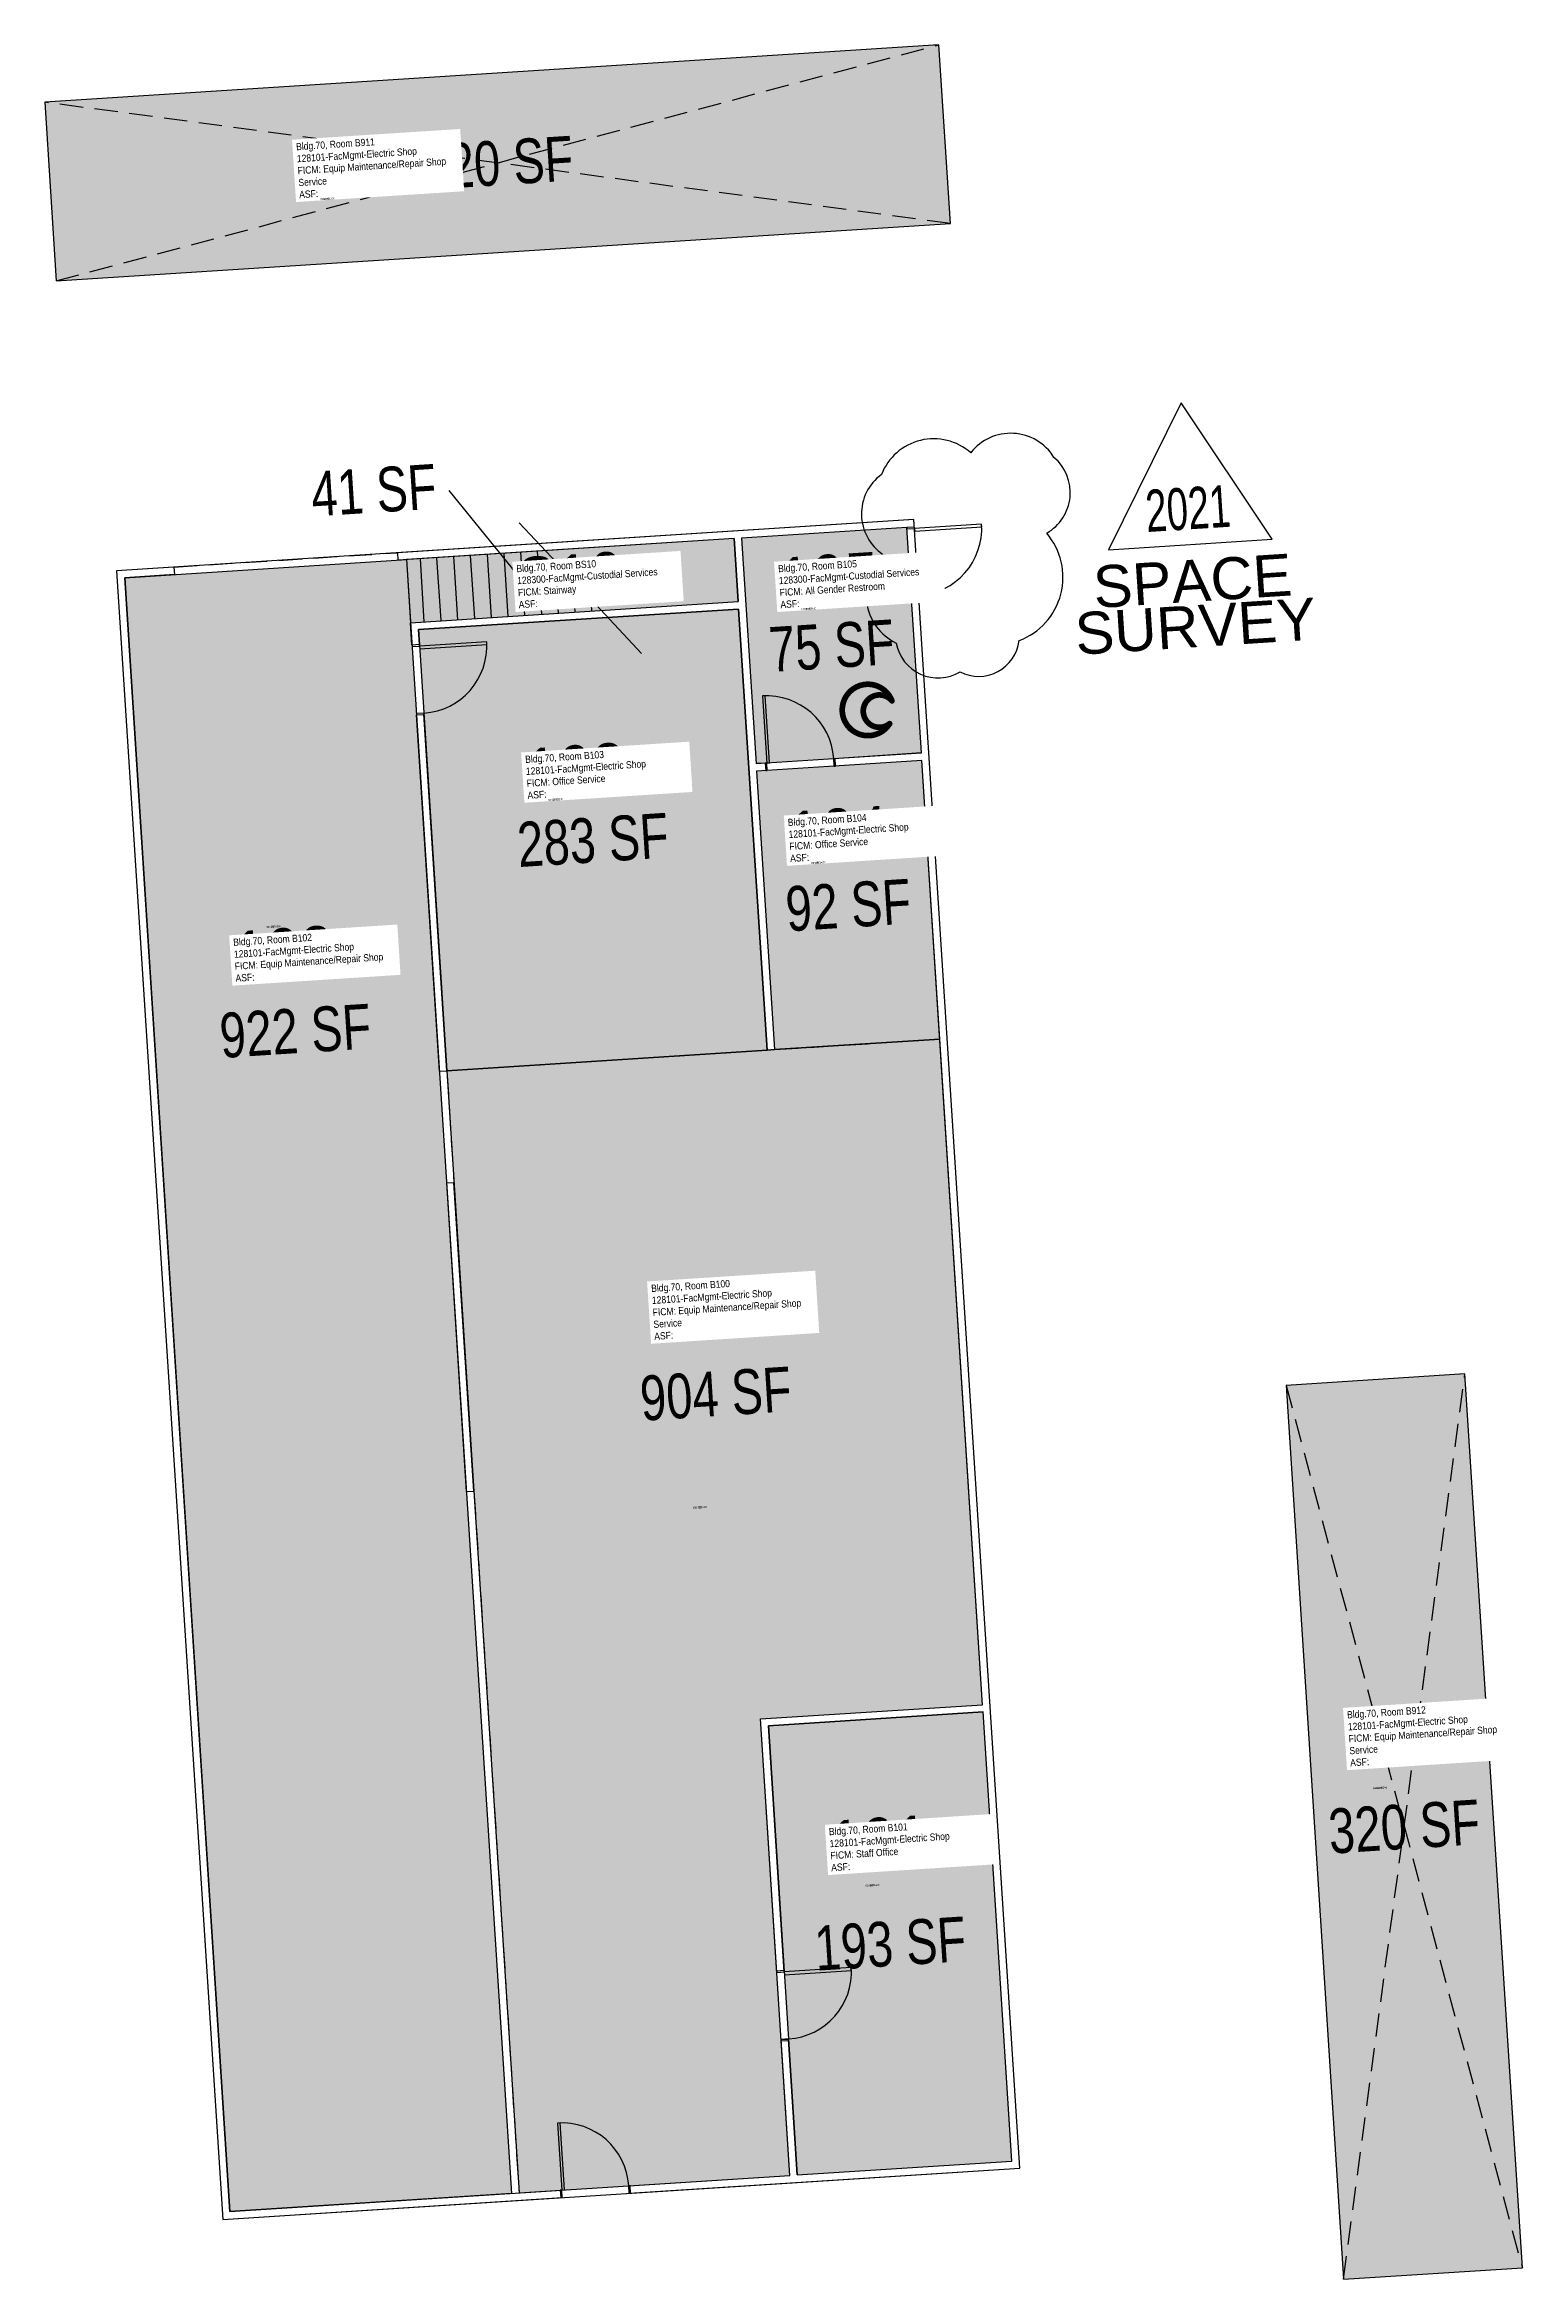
# Model space of a CAD drawing. Header units: inches. Extents: x 69213261 to 69215205, y 27688344 to 27690636.
# Drawn here: x 69213812 to 69214603, y 27689439 to 27690636 of the extents above; entities that cross this region are included whole.
import ezdxf
from ezdxf.enums import TextEntityAlignment as Align

# ---------------------------------------------------------------- set-up
doc = ezdxf.new("R2010")
doc.units = ezdxf.units.IN
doc.header["$LTSCALE"] = 50
doc.header["$MEASUREMENT"] = 0
doc.linetypes.add('DASHED2', pattern=[0.375, 0.25, -0.125])
doc.layers.get('0').update_dxf_attribs({"linetype": 'CONTINUOUS'})
for name, color, linetype in [('A-DOOR', 2, 'CONTINUOUS'), ('A-FLOR', 3, 'CONTINUOUS'), ('A-GLAZ', 1, 'CONTINUOUS'), ('A-IDEN-ICON', 4, 'CONTINUOUS'), ('A-IDEN-RNUM', 7, 'CONTINUOUS'), ('A-IDEN-SNUM', 4, 'CONTINUOUS'), ('A-IDEN-VNUM', 4, 'CONTINUOUS'), ('A-WALL', 5, 'CONTINUOUS'), ('AREA-ASSIGN', 7, 'CONTINUOUS'), ('AREA-GROSS', 1, 'CONTINUOUS'), ('AREA-TEXT', 3, 'CONTINUOUS'), ('Rooms-Category-Color', 7, 'CONTINUOUS'), ('Rooms-College-Color', 7, 'CONTINUOUS'), ('Rooms-Department-Color', 7, 'CONTINUOUS'), ('Rooms-Division-Color', 7, 'CONTINUOUS'), ('Rooms-Information', 7, 'CONTINUOUS')]:
    doc.layers.add(name, color=color, linetype=linetype)
doc.layers.add('A-REV', color=1, linetype='CONTINUOUS', true_color=0xff0000)
doc.styles.add('Arial', font='arial.ttf')
doc.styles.add('CP_AREA', font='arial.ttf', dxfattribs={"height": 15})
doc.styles.add('CP_ROOMVNUMBER', font='arial.ttf', dxfattribs={"width": 0.85, "height": 0.075})
doc.styles.add('ROOMSNUMBER', font='txt', dxfattribs={"height": 1})

# ---------------------------------------------------------------- blocks, each defined once
blk = doc.blocks.new('CPBATH')
at = {"const_width": 0.0127}
for points in [[(0.0571, 0.0168, 0.861492), (-0.0551, 0, 1)], [(-0.0551, 0, 0.726902), (0.0487, -0.0337, 1)], [(0.0571, 0.0168, 0.729002), (-0.0084, -0.0042, 1)], [(-0.0084, -0.0042, 0.609468), (0.0487, -0.0337, 1)]]:
    blk.add_lwpolyline(points, format="xyb", dxfattribs=at)
at = {"const_width": 0.00637}
for points in [[(0.0544, 0.0152, 1), (0.0599, 0.0184, 1)], [(0.0459, -0.0353, 1), (0.0515, -0.0321, 1)]]:
    blk.add_lwpolyline(points, format="xyb", close=True, dxfattribs=at)
blk = doc.blocks.new('*U3')
at = {"layer": 'A-DOOR'}
blk.add_lwpolyline([(1.5, 0), (1.5, 36), (0, 36), (0, 0)], close=True, dxfattribs=at)
blk.add_arc((0, 0), 36, 0, 90, dxfattribs=at)
at = {"layer": 'A-WALL'}
for points in [[(-0.75, -4), (0, -4), (0, 0), (-0.75, 0)], [(36, -4), (36.75, -4), (36.75, 0), (36, 0)]]:
    blk.add_lwpolyline(points, close=True, dxfattribs=at)
blk = doc.blocks.new('Space Revision')
at = {"layer": 'A-REV', "transparency": 16777216}
blk.add_lwpolyline([(0, 2.538), (-1.465, 0), (1.465, 0)], close=True, dxfattribs=at)
at = {"layer": 'A-REV', "transparency": 16777216, "insert": (0, -0.274), "char_height": 0.75, "attachment_point": 2, "line_spacing_factor": 0.65, "style": 'Arial'}
blk.add_mtext_dynamic_manual_height_columns('SPACE\\PSURVEY', width=1.2391, gutter_width=0.0182, heights=[0], dxfattribs=at)
at = {"layer": 'A-REV', "transparency": 16777216, "style": 'Arial', "width": 0.65}
blk.add_attdef('YEAR', text='', height=0.75, dxfattribs=at).set_placement((0, 0.646), align=Align.MIDDLE_CENTER)
at = {"layer": 'A-REV', "style": 'Arial', "flags": 1}
blk.add_attdef('UPDATES', text='', height=0.75, dxfattribs=at).set_placement((1.499, 1.084), align=Align.TOP_LEFT)

msp = doc.modelspace()

# ---------------------------------------------------------------- hatches: boundary and pattern name
at = {"layer": 'Rooms-Category-Color', "linetype": 'ByBlock', "true_color": 0xe3c5e1}
for points in [[(69214296.9, 27690540.2), (69214290.8, 27690636), (69213811.8, 27690605.2), (69213817.9, 27690509.4)], [(69214061.9, 27689484.6), (69213910.9, 27689474.9), (69213854.6, 27690350.4), (69214005.6, 27690360.1)], [(69214065.9, 27689484.9), (69214210.9, 27689494.2), (69214195.2, 27689738.9), (69214314.2, 27689746.5), (69214291.3, 27690103.2), (69214202.7, 27690097.5), (69214198.7, 27690097.3), (69214027.2, 27690086.2), (69214041.7, 27689861)], [(69214507.5, 27689438.6), (69214603.3, 27689444.7), (69214572.5, 27689923.8), (69214476.7, 27689917.6)]]:
    msp.add_hatch(color=254, dxfattribs=at).paths.add_polyline_path(points)
at = {"layer": 'Rooms-Category-Color', "linetype": 'ByBlock', "true_color": 0xadadad}
for points in [[(69214192.9, 27690250.8), (69214281.4, 27690256.5), (69214273.6, 27690377.3), (69214185.1, 27690371.6)], [(69214007.7, 27690326.3), (69214183.3, 27690337.6), (69214181.1, 27690371.4), (69214005.6, 27690360.1)]]:
    msp.add_hatch(color=253, dxfattribs=at).paths.add_polyline_path(points)
at = {"layer": 'Rooms-Category-Color', "linetype": 'ByBlock', "true_color": 0xfa9ba3}
for points in [[(69214027.2, 27690086.2), (69214198.7, 27690097.3), (69214183.5, 27690333.6), (69214012, 27690322.6)], [(69214202.7, 27690097.5), (69214291.3, 27690103.2), (69214281.7, 27690252.5), (69214193.1, 27690246.8)], [(69214214.9, 27689494.5), (69214329.9, 27689501.9), (69214314.5, 27689742.6), (69214199.4, 27689735.2)]]:
    msp.add_hatch(color=241, dxfattribs=at).paths.add_polyline_path(points)
at = {"layer": 'Rooms-College-Color', "linetype": 'ByBlock', "true_color": 0xadadad}
for points in [[(69214296.9, 27690540.2), (69214290.8, 27690636), (69213811.8, 27690605.2), (69213817.9, 27690509.4)], [(69214192.9, 27690250.8), (69214281.4, 27690256.5), (69214273.6, 27690377.3), (69214185.1, 27690371.6)], [(69214007.7, 27690326.3), (69214183.3, 27690337.6), (69214181.1, 27690371.4), (69214005.6, 27690360.1)], [(69214061.9, 27689484.6), (69213910.9, 27689474.9), (69213854.6, 27690350.4), (69214005.6, 27690360.1)], [(69214027.2, 27690086.2), (69214198.7, 27690097.3), (69214183.5, 27690333.6), (69214012, 27690322.6)], [(69214202.7, 27690097.5), (69214291.3, 27690103.2), (69214281.7, 27690252.5), (69214193.1, 27690246.8)], [(69214065.9, 27689484.9), (69214210.9, 27689494.2), (69214195.2, 27689738.9), (69214314.2, 27689746.5), (69214291.3, 27690103.2), (69214202.7, 27690097.5), (69214198.7, 27690097.3), (69214027.2, 27690086.2), (69214041.7, 27689861)], [(69214507.5, 27689438.6), (69214603.3, 27689444.7), (69214572.5, 27689923.8), (69214476.7, 27689917.6)], [(69214214.9, 27689494.5), (69214329.9, 27689501.9), (69214314.5, 27689742.6), (69214199.4, 27689735.2)]]:
    msp.add_hatch(color=253, dxfattribs=at).paths.add_polyline_path(points)
at = {"layer": 'Rooms-Department-Color', "linetype": 'ByBlock', "true_color": 0x80bc67}
for points in [[(69214296.9, 27690540.2), (69214290.8, 27690636), (69213811.8, 27690605.2), (69213817.9, 27690509.4)], [(69214061.9, 27689484.6), (69213910.9, 27689474.9), (69213854.6, 27690350.4), (69214005.6, 27690360.1)], [(69214027.2, 27690086.2), (69214198.7, 27690097.3), (69214183.5, 27690333.6), (69214012, 27690322.6)], [(69214202.7, 27690097.5), (69214291.3, 27690103.2), (69214281.7, 27690252.5), (69214193.1, 27690246.8)], [(69214065.9, 27689484.9), (69214210.9, 27689494.2), (69214195.2, 27689738.9), (69214314.2, 27689746.5), (69214291.3, 27690103.2), (69214202.7, 27690097.5), (69214198.7, 27690097.3), (69214027.2, 27690086.2), (69214041.7, 27689861)], [(69214507.5, 27689438.6), (69214603.3, 27689444.7), (69214572.5, 27689923.8), (69214476.7, 27689917.6)], [(69214214.9, 27689494.5), (69214329.9, 27689501.9), (69214314.5, 27689742.6), (69214199.4, 27689735.2)]]:
    msp.add_hatch(color=83, dxfattribs=at).paths.add_polyline_path(points)
at = {"layer": 'Rooms-Department-Color', "linetype": 'ByBlock', "true_color": 0xacacac}
for points in [[(69214192.9, 27690250.8), (69214281.4, 27690256.5), (69214273.6, 27690377.3), (69214185.1, 27690371.6)], [(69214007.7, 27690326.3), (69214183.3, 27690337.6), (69214181.1, 27690371.4), (69214005.6, 27690360.1)]]:
    msp.add_hatch(color=253, dxfattribs=at).paths.add_polyline_path(points)
at = {"layer": 'Rooms-Division-Color', "linetype": 'ByBlock', "true_color": 0x80bc67}
for points in [[(69214296.9, 27690540.2), (69214290.8, 27690636), (69213811.8, 27690605.2), (69213817.9, 27690509.4)], [(69214061.9, 27689484.6), (69213910.9, 27689474.9), (69213854.6, 27690350.4), (69214005.6, 27690360.1)], [(69214027.2, 27690086.2), (69214198.7, 27690097.3), (69214183.5, 27690333.6), (69214012, 27690322.6)], [(69214202.7, 27690097.5), (69214291.3, 27690103.2), (69214281.7, 27690252.5), (69214193.1, 27690246.8)], [(69214065.9, 27689484.9), (69214210.9, 27689494.2), (69214195.2, 27689738.9), (69214314.2, 27689746.5), (69214291.3, 27690103.2), (69214202.7, 27690097.5), (69214198.7, 27690097.3), (69214027.2, 27690086.2), (69214041.7, 27689861)], [(69214507.5, 27689438.6), (69214603.3, 27689444.7), (69214572.5, 27689923.8), (69214476.7, 27689917.6)], [(69214214.9, 27689494.5), (69214329.9, 27689501.9), (69214314.5, 27689742.6), (69214199.4, 27689735.2)]]:
    msp.add_hatch(color=83, dxfattribs=at).paths.add_polyline_path(points)
at = {"layer": 'Rooms-Division-Color', "linetype": 'ByBlock', "true_color": 0xadadad}
for points in [[(69214192.9, 27690250.8), (69214281.4, 27690256.5), (69214273.6, 27690377.3), (69214185.1, 27690371.6)], [(69214007.7, 27690326.3), (69214183.3, 27690337.6), (69214181.1, 27690371.4), (69214005.6, 27690360.1)]]:
    msp.add_hatch(color=253, dxfattribs=at).paths.add_polyline_path(points)

# ---------------------------------------------------------------- linework, layer by layer
at = {"layer": 'A-FLOR', "linetype": 'ByBlock'}
for points in [[(69214065.9, 27690379.8), (69214088.9, 27690355.3), (69214096.6, 27690356.8), (69214088.9, 27690345.6), (69214106.2, 27690347.6), (69214104.6, 27690338.6), (69214131.5, 27690309.8)], [(69214015.1, 27690326.8), (69214013, 27690360.5)], [(69214024.1, 27690327.4), (69214021.9, 27690361.1)], [(69214033.1, 27690327.9), (69214030.9, 27690361.7)], [(69214042.1, 27690328.5), (69214039.9, 27690362.3)], [(69214051.1, 27690329.1), (69214048.9, 27690362.9)], [(69214060, 27690329.7), (69214057.9, 27690363.4)], [(69214069, 27690330.2), (69214066.8, 27690364)], [(69214078, 27690330.8), (69214075.8, 27690364.6)], [(69214087, 27690331.4), (69214085.2, 27690359.2)], [(69214094.6, 27690353.8), (69214094.4, 27690356.3)], [(69214096, 27690332), (69214095, 27690346.3)], [(69214104.9, 27690332.6), (69214104, 27690347.3)]]:
    msp.add_lwpolyline(points, dxfattribs=at)
at = {"layer": 'A-FLOR', "linetype": 'DASHED2'}
for points in [[(69213881, 27690356.1), (69214000.8, 27690363.8)], [(69214202.7, 27690097.5), (69214291.3, 27690103.2)], [(69214027.2, 27690086.2), (69214198.7, 27690097.3)], [(69214027.2, 27690086.2), (69214031, 27690026.3)], [(69214041.7, 27689861), (69214065.9, 27689484.9)]]:
    msp.add_lwpolyline(points, dxfattribs=at)
at = {"layer": 'A-GLAZ'}
for p, q in [((69214274.7, 27690361), (69214275.9, 27690341.6)), ((69214277.9, 27690341.7), (69214276.7, 27690361.1)), ((69214278.7, 27690361.3), (69214279.9, 27690341.9))]:
    msp.add_line(p, q, dxfattribs=at)
at = {"layer": 'A-REV', "linetype": 'ByBlock'}
msp.add_lwpolyline([(69214260, 27690405.7, 0.520567), (69214260.8, 27690362.9, 0.520567), (69214267.9, 27690315.3, 0.520567), (69214302.1, 27690299.9, 0.520567), (69214333.7, 27690316.7, 0.520567), (69214348.5, 27690374.3, 0.520567), (69214352.4, 27690414.9, 0.520567), (69214307.8, 27690417.4, 0.520567)], format="xyb", close=True, dxfattribs=at)
at = {"layer": 'A-WALL'}
for p, q in [((69214274.7, 27690361), (69214278.7, 27690361.3)), ((69214275.9, 27690341.6), (69214279.9, 27690341.9)), ((69214088.9, 27689482.4), (69214088.7, 27689486.4)), ((69214124.9, 27689484.7), (69214124.6, 27689488.7))]:
    msp.add_line(p, q, dxfattribs=at)
at = {"layer": 'A-WALL', "linetype": 'ByBlock'}
for points in [[(69214296.9, 27690540.2), (69214290.8, 27690636), (69213811.8, 27690605.2), (69213817.9, 27690509.4)], [(69214507.5, 27689438.6), (69214603.3, 27689444.7), (69214572.5, 27689923.8), (69214476.7, 27689917.6)]]:
    msp.add_lwpolyline(points, close=True, dxfattribs=at)
at = {"layer": 'A-WALL', "linetype": 'DASHED2'}
for points in [[(69213817.9, 27690509.4), (69214290.8, 27690636)], [(69214296.9, 27690540.2), (69213811.8, 27690605.2)], [(69214507.5, 27689438.6), (69214572.5, 27689923.8)], [(69214476.7, 27689917.6), (69214603.3, 27689444.7)]]:
    msp.add_lwpolyline(points, dxfattribs=at)
at = {"layer": 'A-WALL', "linetype": 'ByBlock'}
for points in [[(69214124.9, 27689484.7), (69214334.2, 27689498.1), (69214277.4, 27690381.6), (69214000.8, 27690363.8)], [(69214281.4, 27690256.5), (69214273.6, 27690377.3), (69214185.1, 27690371.6)], [(69214181.1, 27690371.4), (69214001, 27690359.8)], [(69214181.1, 27690371.4), (69214183.3, 27690337.6)], [(69214185.1, 27690371.6), (69214192.9, 27690250.8)], [(69213881, 27690356.1), (69213850.3, 27690354.1), (69213907.1, 27689470.7), (69214088.9, 27689482.4)], [(69213881, 27690356.1), (69213881.3, 27690352.1)], [(69214000.8, 27690363.8), (69214001, 27690359.8)], [(69213881.3, 27690352.1), (69213854.6, 27690350.4), (69213886.4, 27689855.1), (69213910.9, 27689474.9), (69214088.7, 27689486.4)], [(69214007.7, 27690326.3), (69214183.3, 27690337.6)], [(69214012, 27690322.6), (69214183.5, 27690333.6)], [(69214183.5, 27690333.6), (69214198.7, 27690097.3)], [(69214008.5, 27690314.3), (69214007.7, 27690326.3)], [(69214012.5, 27690314.6), (69214012, 27690322.6)], [(69214023.2, 27690086), (69214010.9, 27690276.9)], [(69214023.2, 27690086), (69214027.2, 27690086.2), (69214014.9, 27690277.2)], [(69214198.5, 27690251.1), (69214192.9, 27690250.8)], [(69214198.7, 27690247.1), (69214193.1, 27690246.8)], [(69214193.1, 27690246.8), (69214202.7, 27690097.5)], [(69214198.7, 27690247.1), (69214198.5, 27690251.1)], [(69214281.4, 27690256.5), (69214234.4, 27690253.4)], [(69214234.7, 27690249.4), (69214234.4, 27690253.4)], [(69214281.7, 27690252.5), (69214234.7, 27690249.4)], [(69214314.2, 27689746.5), (69214281.7, 27690252.5)], [(69214198.7, 27690097.3), (69214202.7, 27690097.5)], [(69214027.1, 27690026.1), (69214031, 27690026.3)], [(69214037.7, 27689860.8), (69214027.1, 27690026.1)], [(69214037.7, 27689860.8), (69214041.7, 27689861), (69214031, 27690026.3)], [(69214203.9, 27689603), (69214195.2, 27689738.9), (69214314.2, 27689746.5)], [(69214207.9, 27689603.3), (69214199.4, 27689735.2), (69214314.5, 27689742.6)], [(69214214.9, 27689494.5), (69214329.9, 27689501.9), (69214314.5, 27689742.6)], [(69214203.9, 27689603), (69214207.9, 27689603.3)], [(69214206.2, 27689567.1), (69214210.2, 27689567.3)], [(69214210.9, 27689494.2), (69214206.2, 27689567.1)], [(69214214.9, 27689494.5), (69214210.2, 27689567.3)], [(69214124.6, 27689488.7), (69214210.9, 27689494.2)]]:
    msp.add_lwpolyline(points, dxfattribs=at)
at = {"layer": 'AREA-ASSIGN', "linetype": 'ByBlock'}
for points in [[(69214296.9, 27690540.2), (69214290.8, 27690636), (69213811.8, 27690605.2), (69213817.9, 27690509.4)], [(69214192.9, 27690250.8), (69214281.4, 27690256.5), (69214273.6, 27690377.3), (69214185.1, 27690371.6)], [(69214007.7, 27690326.3), (69214183.3, 27690337.6), (69214181.1, 27690371.4), (69214005.6, 27690360.1)], [(69214061.9, 27689484.6), (69213910.9, 27689474.9), (69213854.6, 27690350.4), (69214005.6, 27690360.1)], [(69214027.2, 27690086.2), (69214198.7, 27690097.3), (69214183.5, 27690333.6), (69214012, 27690322.6)], [(69214202.7, 27690097.5), (69214291.3, 27690103.2), (69214281.7, 27690252.5), (69214193.1, 27690246.8)], [(69214065.9, 27689484.9), (69214210.9, 27689494.2), (69214195.2, 27689738.9), (69214314.2, 27689746.5), (69214291.3, 27690103.2), (69214202.7, 27690097.5), (69214202.7, 27690097.5), (69214198.7, 27690097.3), (69214198.7, 27690097.3), (69214027.2, 27690086.2), (69214041.7, 27689861)], [(69214507.5, 27689438.6), (69214603.3, 27689444.7), (69214572.5, 27689923.8), (69214476.7, 27689917.6)], [(69214214.9, 27689494.5), (69214329.9, 27689501.9), (69214314.5, 27689742.6), (69214199.4, 27689735.2)]]:
    msp.add_lwpolyline(points, close=True, dxfattribs=at)
at = {"layer": 'AREA-GROSS', "linetype": 'ByBlock'}
msp.add_lwpolyline([(69213907.1, 27689470.7), (69214334.2, 27689498.1), (69214277.4, 27690381.6), (69213850.3, 27690354.1)], close=True, dxfattribs=at)
at = {"layer": 'AREA-TEXT', "linetype": 'ByBlock'}
msp.add_lwpolyline([(69214028.3, 27690397.1), (69214064.5, 27690352.4)], dxfattribs=at)

# ---------------------------------------------------------------- block references
at = {"layer": 'A-DOOR', "linetype": 'ByBlock'}
for p, rotation in [((69214277.7, 27690376.8), 273.6801676670603), ((69214012.6, 27690313.8), 273.6801676649145), ((69214198.5, 27690251.1), 3.680167664914496), ((69214207.9, 27689603.3), 273.6801676649145), ((69214088.7, 27689486.4), 3.680167664914496)]:
    msp.add_blockref('*U3', p, dxfattribs=dict(at, rotation=rotation))
at = {"layer": 'A-IDEN-ICON', "xscale": 239.9999999999999, "yscale": 239.9999999999999, "zscale": 239.9999999999999, "rotation": 3.680167664914496}
msp.add_blockref('CPBATH', (69214252.2, 27690279.5), dxfattribs=at)
at = {"layer": 'A-REV', "xscale": 30, "yscale": 30, "zscale": 30, "rotation": 3.68}
msp.add_blockref('Space Revision', (69214425.4, 27690368.2), dxfattribs=at).add_auto_attribs({'YEAR': '2021'})

# ---------------------------------------------------------------- texts
at = {"layer": 'A-IDEN-RNUM', "style": 'ROOMSNUMBER', "width": 0.85}
for s, p in [('0911-00', (69213959.4, 27690552.7)), ('0S10-00', (69214069.5, 27690346)), ('0105-00', (69214217.2, 27690333)), ('0103-00', (69214081.7, 27690230.8)), ('0104-00', (69214222.4, 27690197)), ('0102-00', (69213930.7, 27690162.7)), ('0100-00', (69214159, 27689851.5)), ('0912-00', (69214523.2, 27689701.2)), ('0101-00', (69214251.5, 27689649))]:
    msp.add_text(s, height=1, rotation=3.6802, dxfattribs=at).set_placement(p)
at = {"layer": 'A-IDEN-SNUM', "style": 'ROOMSNUMBER', "width": 0.85}
for s, p in [('0700B91100', (69213959.4, 27690552.7)), ('0700BS1000', (69214069.5, 27690346)), ('0700B10500', (69214217.2, 27690333)), ('0700B10300', (69214081.7, 27690230.8)), ('0700B10400', (69214222.4, 27690197)), ('0700B10200', (69213930.7, 27690162.7)), ('0700B10000', (69214159, 27689851.5)), ('0700B91200', (69214523.2, 27689701.2)), ('0700B10100', (69214251.5, 27689649))]:
    msp.add_text(s, height=1, rotation=3.6802, dxfattribs=at).set_placement(p)
at = {"layer": 'A-IDEN-VNUM', "style": 'CP_ROOMVNUMBER', "width": 0.85}
for s, p in [('911', (69213948.2, 27690553.7)), ('S10', (69214065.8, 27690334)), ('105', (69214206, 27690334)), ('103', (69214070.5, 27690231.8)), ('104', (69214211.2, 27690198)), ('102', (69213914.1, 27690133.8)), ('100', (69214138.4, 27689941.9)), ('912', (69214511.2, 27689713.4)), ('101', (69214233.2, 27689657.2))]:
    msp.add_text(s, height=27, rotation=3.6802, dxfattribs=at).set_placement(p)
at = {"layer": 'AREA-TEXT', "linetype": 'ByBlock', "style": 'CP_AREA', "width": 0.75}
for s, p in [('320 SF', (69214054.3, 27690572.7)), ('41 SF', (69213988, 27690397.3)), ('75 SF', (69214233.3, 27690314)), ('283 SF', (69214105.4, 27690209.9)), ('92 SF', (69214242.2, 27690175)), ('922 SF', (69213946, 27690107.6)), ('904 SF', (69214171.2, 27689913.2)), ('320 SF', (69214540, 27689681.2)), ('193 SF', (69214264.7, 27689618.5))]:
    msp.add_text(s, height=24, rotation=3.6802, dxfattribs=at).set_placement(p, align=Align.MIDDLE_CENTER)

# ---------------------------------------------------------------- next in the draw order: texts
at = {"layer": 'Rooms-Information', "linetype": 'ByBlock', "width": 86.4, "attachment_point": 7, "rotation": 3.6802, "style": 'CP_ROOMVNUMBER', "bg_fill": 3, "box_fill_scale": 1.5, "bg_fill_color": 256, "bg_fill_true_color": 13158600, "bg_fill_transparency": 0}
for s, insert, char_height in [('Bldg.70, Room B911^M^J128101-FacMgmt-Electric Shop^M^JFICM: Equip Maintenance/Repair Shop Service^M^JASF: ', (69213948.2, 27690553.7), 3.8571), ('Bldg.70, Room BS10^M^J128300-FacMgmt-Custodial Services^M^JFICM: Stairway^M^JASF: ', (69214065.8, 27690334), 3.857), ('Bldg.70, Room B105^M^J128300-FacMgmt-Custodial Services^M^JFICM: All Gender Restroom^M^JASF: ', (69214206, 27690334), 3.857), ('Bldg.70, Room B103^M^J128101-FacMgmt-Electric Shop^M^JFICM: Office Service^M^JASF: ', (69214070.5, 27690231.8), 3.857), ('Bldg.70, Room B104^M^J128101-FacMgmt-Electric Shop^M^JFICM: Office Service^M^JASF: ', (69214211.2, 27690198), 3.857), ('Bldg.70, Room B102^M^J128101-FacMgmt-Electric Shop^M^JFICM: Equip Maintenance/Repair Shop^M^JASF: ', (69213914.1, 27690133.8), 3.857), ('Bldg.70, Room B100^M^J128101-FacMgmt-Electric Shop^M^JFICM: Equip Maintenance/Repair Shop Service^M^JASF: ', (69214138.4, 27689941.9), 3.8571), ('Bldg.70, Room B912^M^J128101-FacMgmt-Electric Shop^M^JFICM: Equip Maintenance/Repair Shop Service^M^JASF: ', (69214511.2, 27689713.4), 3.8571), ('Bldg.70, Room B101^M^J128101-FacMgmt-Electric Shop^M^JFICM: Staff Office^M^JASF: ', (69214233.2, 27689657.2), 3.857)]:
    msp.add_mtext(s, dxfattribs=dict(at, insert=insert, char_height=char_height))

doc.saveas('drawing.dxf')
